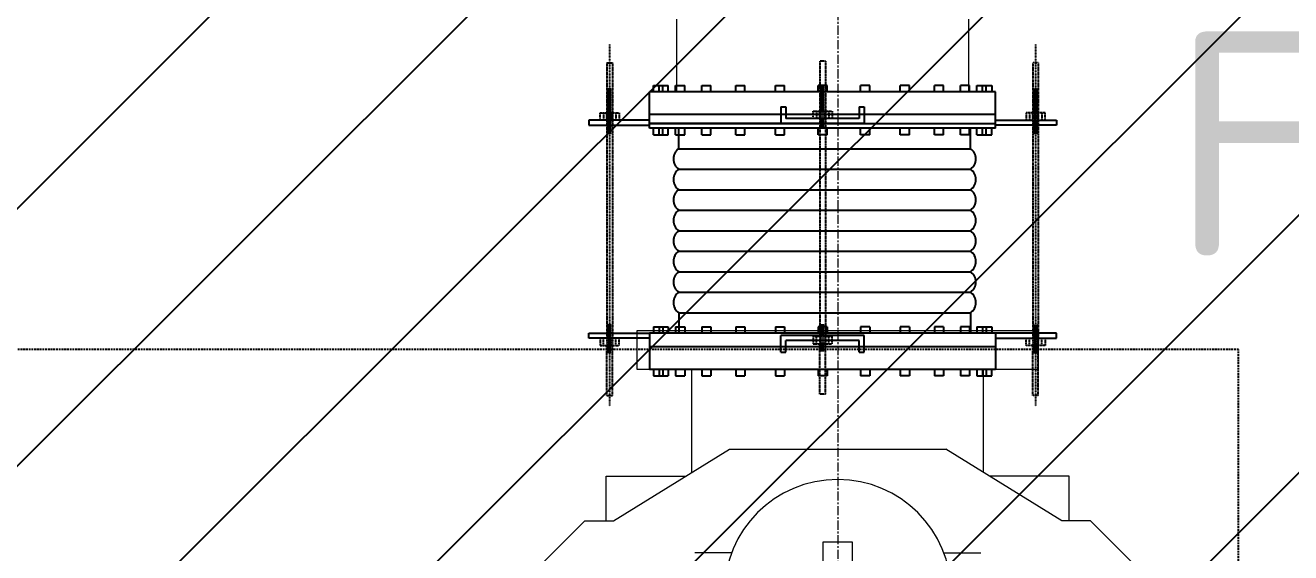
# Model space of a CAD drawing. Header units: inches. Extents: x 0 to 235202, y 0 to 184293.
# Drawn here: x 165137 to 166873, y 131786 to 132511 of the extents above; entities that cross this region are included whole.
import ezdxf
from ezdxf.enums import TextEntityAlignment as Align

# ---------------------------------------------------------------- set-up
doc = ezdxf.new("R2010")
doc.units = ezdxf.units.IN
doc.header["$MEASUREMENT"] = 0
doc.linetypes.add('CENTER', pattern=[2, 1.25, -0.25, 0.25, -0.25])
doc.linetypes.add('HIDDEN', pattern=[0.375, 0.25, -0.125])
doc.layers.add('.5', color=8, linetype='Continuous', lineweight=0)
doc.layers.add('DIM', color=251, linetype='Continuous', lineweight=0)
for name, color, linetype in [('1', 1, 'CENTER'), ('GRID_TXT45', 4, 'Continuous'), ('M-HVAC-EQPM-NEW', 5, 'Continuous'), ('M-X-BKGD', 8, 'Continuous'), ('text', 3, 'Continuous'), ('WINDOW ELEV', 3, 'Continuous')]:
    doc.layers.add(name, color=color, linetype=linetype)
doc.styles.add('ISO', font='isocpeur.ttf')
doc.styles.add('SIMPLEX', font='simplex.shx')

# ---------------------------------------------------------------- blocks, each defined once
blk = doc.blocks.new('FLOOR PLAN REV 2')
at = {"layer": '.5', "color": 8, "linetype": 'CENTER', "ltscale": 10}
blk.add_line((91776.8, 246037.2), (91776.8, 222708.1), dxfattribs=at)
at = {"layer": 'DIM', "color": 8, "linetype": 'Continuous'}
for p, q in [((91501.8, 231918.5), (92051.8, 231918.5)), ((91501.8, 231864.8), (91501.8, 231918.5)), ((92051.8, 231918.5), (92051.8, 231864.8)), ((92051.8, 231864.8), (91501.8, 231864.8)), ((91576.8, 231723.5), (91576.8, 231864.8)), ((91976.8, 231723.5), (91976.8, 231864.8)), ((91469.1, 231657.1), (91628.3, 231755.3)), ((91628.3, 231755.3), (91925.3, 231755.3)), ((92084.4, 231657.1), (91925.3, 231755.3)), ((91459.1, 231657.1), (91459.1, 231718.5)), ((91459.1, 231718.5), (91568.8, 231718.5)), ((92094.5, 231718.5), (91984.8, 231718.5)), ((92094.5, 231657.1), (92094.5, 231718.5)), ((91338.7, 231565.9), (91429.8, 231657.1)), ((91429.8, 231657.1), (91469.1, 231657.1)), ((91429.8, 231657.1), (91459.1, 231657.1)), ((92123.7, 231657.1), (92084.4, 231657.1)), ((92123.7, 231657.1), (92094.5, 231657.1)), ((92214.9, 231565.9), (92123.7, 231657.1)), ((91756.9, 231628.3), (91796.7, 231628.3)), ((91756.9, 231238.6), (91756.9, 231628.3)), ((91796.7, 231628.3), (91796.7, 231238.6)), ((91631.1, 231613.2), (91580.7, 231613.2)), ((91922.4, 231613.2), (91972.9, 231613.2))]:
    blk.add_line(p, q, dxfattribs=at)
at = {"layer": 'DIM', "color": 8, "linetype": 'HIDDEN', "lineweight": 25, "ltscale": 10}
for p, q in [((92326.8, 231892.2), (89326.8, 231892.2)), ((92326.8, 230544.7), (92326.8, 231892.2))]:
    blk.add_line(p, q, dxfattribs=at)
at = {"layer": 'DIM', "color": 8, "linetype": 'Continuous'}
blk.add_arc((91776.8, 231558.1), 155.7, 0, 180, dxfattribs=at)
at = {"layer": 'GRID_TXT45', "color": 8, "style": 'SIMPLEX'}
for p in [(53803.1, 233267.6), (53803.1, 227018.5), (53803.1, 220768)]:
    blk.add_attdef('GRD_TXT', text='', height=450, rotation=180, dxfattribs=at).set_placement(p, align=Align.MIDDLE_CENTER)
blk = doc.blocks.new('PLAN REV 1')
at = {"color": 8}
for p, q in [((207378.5, 209494.1), (207378.5, 209503)), ((207378.5, 209503), (207398.8, 209503)), ((207386.2, 209494.1), (207386.2, 209503)), ((207391.1, 209494.1), (207391.1, 209503)), ((207398.8, 209494.1), (207398.8, 209503)), ((207408.8, 209503), (207421.3, 209503)), ((207408.8, 209494.1), (207408.8, 209503)), ((207421.3, 209494.1), (207421.3, 209503)), ((207444.7, 209503), (207457.2, 209503)), ((207444.7, 209494.1), (207444.7, 209503)), ((207457.2, 209494.1), (207457.2, 209503)), ((207491.4, 209503), (207503.9, 209503)), ((207491.4, 209494.1), (207491.4, 209503)), ((207503.9, 209494.1), (207503.9, 209503)), ((207545.8, 209503), (207558.4, 209503)), ((207545.8, 209494.1), (207545.8, 209503)), ((207558.4, 209494.1), (207558.4, 209503)), ((207604.3, 209494.1), (207604.3, 209503)), ((207616.8, 209503), (207604.3, 209503)), ((207616.8, 209494.1), (207616.8, 209503)), ((207662.7, 209494.1), (207662.7, 209503)), ((207675.2, 209503), (207662.7, 209503)), ((207675.2, 209494.1), (207675.2, 209503)), ((207717.1, 209494.1), (207717.1, 209503)), ((207729.7, 209503), (207717.1, 209503)), ((207729.7, 209494.1), (207729.7, 209503)), ((207763.9, 209494.1), (207763.9, 209503)), ((207776.4, 209503), (207763.9, 209503)), ((207776.4, 209494.1), (207776.4, 209503)), ((207799.7, 209494.1), (207799.7, 209503)), ((207812.3, 209503), (207799.7, 209503)), ((207812.3, 209494.1), (207812.3, 209503)), ((207822.3, 209494.1), (207822.3, 209503)), ((207822.3, 209503), (207842.5, 209503)), ((207830, 209494.1), (207830, 209503)), ((207834.8, 209494.1), (207834.8, 209503)), ((207842.5, 209503), (207842.5, 209494.1)), ((207847.9, 209494.1), (207373.2, 209494.1)), ((207373.2, 209444.4), (207373.2, 209494.1)), ((207847.9, 209444.4), (207847.9, 209494.1)), ((207553.4, 209473.8), (207553.4, 209450.9)), ((207553.4, 209473.8), (207560.2, 209473.8)), ((207560.2, 209473.8), (207560.2, 209457.8)), ((207660.8, 209473.8), (207660.8, 209457.8)), ((207660.8, 209473.8), (207667.7, 209473.8)), ((207667.7, 209473.8), (207667.7, 209450.9)), ((207373.2, 209455.5), (207289.7, 209455.5)), ((207289.7, 209455.5), (207289.7, 209448.6)), ((207289.7, 209448.6), (207373.2, 209448.6)), ((207847.9, 209463), (207373.2, 209463)), ((207373.2, 209455.5), (207373.2, 209455.5)), ((207373.2, 209455.5), (207373.2, 209455.5)), ((207373.2, 209448.6), (207373.2, 209455.5)), ((207553.4, 209450.9), (207373.2, 209450.9)), ((207373.2, 209450.9), (207847.9, 209450.9)), ((207667.7, 209450.9), (207553.4, 209450.9)), ((207660.8, 209457.8), (207560.2, 209457.8)), ((207847.9, 209455.5), (207847.9, 209455.5)), ((207847.9, 209455.5), (207847.9, 209455.5)), ((207847.9, 209455.5), (207931.3, 209455.5)), ((207847.9, 209448.6), (207847.9, 209455.5)), ((207931.3, 209448.6), (207847.9, 209448.6)), ((207931.3, 209455.5), (207931.3, 209448.6)), ((207847.9, 209444.4), (207373.2, 209444.4)), ((207378.5, 209435.4), (207378.5, 209444.4)), ((207378.5, 209435.4), (207398.8, 209435.4)), ((207386.2, 209435.4), (207386.2, 209444.4)), ((207391.1, 209435.4), (207391.1, 209444.4)), ((207398.8, 209435.4), (207398.8, 209444.4)), ((207408.8, 209435.4), (207408.8, 209444.4)), ((207408.8, 209435.4), (207421.3, 209435.4)), ((207421.3, 209435.4), (207421.3, 209444.4)), ((207444.7, 209435.4), (207444.7, 209444.4)), ((207444.7, 209435.4), (207457.2, 209435.4)), ((207457.2, 209435.4), (207457.2, 209444.4)), ((207491.4, 209435.4), (207491.4, 209444.4)), ((207491.4, 209435.4), (207503.9, 209435.4)), ((207503.9, 209435.4), (207503.9, 209444.4)), ((207545.8, 209435.4), (207545.8, 209444.4)), ((207545.8, 209435.4), (207558.4, 209435.4)), ((207558.4, 209435.4), (207558.4, 209444.4)), ((207604.3, 209435.4), (207604.3, 209444.4)), ((207616.8, 209435.4), (207604.3, 209435.4)), ((207616.8, 209435.4), (207616.8, 209444.4)), ((207662.7, 209435.4), (207662.7, 209444.4)), ((207675.2, 209435.4), (207662.7, 209435.4)), ((207675.2, 209435.4), (207675.2, 209444.4)), ((207717.1, 209435.4), (207717.1, 209444.4)), ((207729.7, 209435.4), (207717.1, 209435.4)), ((207729.7, 209435.4), (207729.7, 209444.4)), ((207763.9, 209435.4), (207763.9, 209444.4)), ((207776.4, 209435.4), (207763.9, 209435.4)), ((207776.4, 209435.4), (207776.4, 209444.4)), ((207799.7, 209435.4), (207799.7, 209444.4)), ((207812.3, 209435.4), (207799.7, 209435.4)), ((207812.3, 209435.4), (207812.3, 209444.4)), ((207822.3, 209435.4), (207822.3, 209444.4)), ((207822.3, 209435.4), (207842.5, 209435.4)), ((207830, 209435.4), (207830, 209444.4)), ((207834.8, 209435.4), (207834.8, 209444.4)), ((207842.5, 209435.4), (207842.5, 209444.4)), ((207413.3, 209416.2), (207813.3, 209416.2)), ((207413.3, 209388), (207813.3, 209388)), ((207413.3, 209359.8), (207813.3, 209359.8)), ((207413.3, 209331.7), (207813.3, 209331.7)), ((207413.3, 209303.5), (207813.3, 209303.5)), ((207413.3, 209275.3), (207813.3, 209275.3)), ((207413.3, 209247.2), (207813.3, 209247.2)), ((207413.3, 209219), (207813.3, 209219)), ((207413.3, 209190.8), (207813.3, 209190.8)), ((207378.5, 209171.6), (207378.5, 209162.7)), ((207378.5, 209171.6), (207398.8, 209171.6)), ((207386.2, 209171.6), (207386.2, 209162.7)), ((207391.1, 209171.6), (207391.1, 209162.7)), ((207398.8, 209171.6), (207398.8, 209162.7)), ((207408.8, 209171.6), (207421.3, 209171.6)), ((207408.8, 209171.6), (207408.8, 209162.7)), ((207421.3, 209171.6), (207421.3, 209162.7)), ((207444.7, 209171.6), (207457.2, 209171.6)), ((207444.7, 209171.6), (207444.7, 209162.7)), ((207457.2, 209171.6), (207457.2, 209162.7)), ((207491.4, 209171.6), (207503.9, 209171.6)), ((207491.4, 209171.6), (207491.4, 209162.7)), ((207503.9, 209171.6), (207503.9, 209162.7)), ((207545.8, 209171.6), (207558.4, 209171.6)), ((207545.8, 209171.6), (207545.8, 209162.7)), ((207558.4, 209171.6), (207558.4, 209162.7)), ((207604.3, 209171.6), (207604.3, 209162.7)), ((207616.8, 209171.6), (207604.3, 209171.6)), ((207616.8, 209171.6), (207616.8, 209162.7)), ((207662.7, 209171.6), (207662.7, 209162.7)), ((207675.2, 209171.6), (207662.7, 209171.6)), ((207675.2, 209171.6), (207675.2, 209162.7)), ((207717.1, 209171.6), (207717.1, 209162.7)), ((207729.7, 209171.6), (207717.1, 209171.6)), ((207729.7, 209171.6), (207729.7, 209162.7)), ((207763.9, 209171.6), (207763.9, 209162.7)), ((207776.4, 209171.6), (207763.9, 209171.6)), ((207776.4, 209171.6), (207776.4, 209162.7)), ((207799.7, 209171.6), (207799.7, 209162.7)), ((207812.3, 209171.6), (207799.7, 209171.6)), ((207812.3, 209171.6), (207812.3, 209162.7)), ((207822.3, 209171.6), (207822.3, 209162.7)), ((207822.3, 209171.6), (207842.5, 209171.6)), ((207830, 209171.6), (207830, 209162.7)), ((207834.8, 209171.6), (207834.8, 209162.7)), ((207842.5, 209171.6), (207842.5, 209162.7)), ((207289.7, 209155.8), (207289.7, 209162.7)), ((207289.7, 209162.7), (207373.2, 209162.7)), ((207373.2, 209155.8), (207289.7, 209155.8)), ((207373.2, 209162.7), (207373.2, 209155.8)), ((207373.2, 209162.7), (207373.2, 209113)), ((207847.9, 209162.7), (207373.2, 209162.7)), ((207373.2, 209155.8), (207373.2, 209155.8)), ((207373.2, 209155.8), (207373.2, 209155.8)), ((207553.4, 209136.8), (207553.4, 209159.6)), ((207667.7, 209159.6), (207553.4, 209159.6)), ((207560.2, 209136.8), (207560.2, 209152.8)), ((207660.8, 209152.8), (207560.2, 209152.8)), ((207660.8, 209136.8), (207660.8, 209152.8)), ((207667.7, 209136.8), (207667.7, 209159.6)), ((207847.9, 209162.7), (207847.9, 209113)), ((207931.3, 209162.7), (207847.9, 209162.7)), ((207847.9, 209162.7), (207847.9, 209155.8)), ((207847.9, 209155.8), (207847.9, 209155.8)), ((207847.9, 209155.8), (207847.9, 209155.8)), ((207847.9, 209155.8), (207931.3, 209155.8)), ((207931.3, 209155.8), (207931.3, 209162.7)), ((207847.9, 209144), (207373.2, 209144)), ((207553.4, 209136.8), (207560.2, 209136.8)), ((207660.8, 209136.8), (207667.7, 209136.8)), ((207847.9, 209113), (207373.2, 209113)), ((207378.5, 209113), (207378.5, 209104)), ((207378.5, 209104), (207398.8, 209104)), ((207386.2, 209113), (207386.2, 209104)), ((207391.1, 209113), (207391.1, 209104)), ((207398.8, 209113), (207398.8, 209104)), ((207408.8, 209113), (207408.8, 209104)), ((207408.8, 209104), (207421.3, 209104)), ((207421.3, 209113), (207421.3, 209104)), ((207444.7, 209113), (207444.7, 209104)), ((207444.7, 209104), (207457.2, 209104)), ((207457.2, 209113), (207457.2, 209104)), ((207491.4, 209113), (207491.4, 209104)), ((207491.4, 209104), (207503.9, 209104)), ((207503.9, 209113), (207503.9, 209104)), ((207545.8, 209113), (207545.8, 209104)), ((207545.8, 209104), (207558.4, 209104)), ((207558.4, 209113), (207558.4, 209104)), ((207604.3, 209113), (207604.3, 209104)), ((207616.8, 209104), (207604.3, 209104)), ((207616.8, 209113), (207616.8, 209104)), ((207662.7, 209113), (207662.7, 209104)), ((207675.2, 209104), (207662.7, 209104)), ((207675.2, 209113), (207675.2, 209104)), ((207717.1, 209113), (207717.1, 209104)), ((207729.7, 209104), (207717.1, 209104)), ((207729.7, 209113), (207729.7, 209104)), ((207763.9, 209113), (207763.9, 209104)), ((207776.4, 209104), (207763.9, 209104)), ((207776.4, 209113), (207776.4, 209104)), ((207799.7, 209113), (207799.7, 209104)), ((207812.3, 209104), (207799.7, 209104)), ((207812.3, 209113), (207812.3, 209104)), ((207822.3, 209113), (207822.3, 209104)), ((207822.3, 209104), (207842.5, 209104)), ((207830, 209113), (207830, 209104)), ((207834.8, 209113), (207834.8, 209104)), ((207842.5, 209104), (207842.5, 209113))]:
    blk.add_line(p, q, dxfattribs=at)
for points in [[(207413.3, 209416.2), (207413.3, 209444.4)], [(207813.3, 209416.2), (207813.3, 209444.4)], [(207413.3, 209190.8), (207413.3, 209162.7)], [(207813.3, 209190.8), (207813.3, 209162.7)]]:
    blk.add_lwpolyline(points, dxfattribs=at)
for centre, start, end in [((207422.7, 209402.1), 123.6891, 236.3109), ((207804, 209402.1), 303.6891, 56.3109), ((207422.7, 209373.9), 123.6891, 236.3109), ((207804, 209373.9), 303.6891, 56.3109), ((207422.7, 209345.8), 123.6891, 236.3109), ((207804, 209345.8), 303.6891, 56.3109), ((207422.7, 209317.6), 123.6891, 236.3109), ((207804, 209317.6), 303.6891, 56.3109), ((207422.7, 209289.4), 123.6891, 236.3109), ((207804, 209289.4), 303.6891, 56.3109), ((207422.7, 209261.3), 123.6891, 236.3109), ((207804, 209261.3), 303.6891, 56.3109), ((207422.7, 209233.1), 123.6891, 236.3109), ((207804, 209233.1), 303.6891, 56.3109), ((207422.7, 209204.9), 123.6891, 236.3109), ((207804, 209204.9), 303.6891, 56.3109)]:
    blk.add_arc(centre, 16.9, start, end, dxfattribs=at)
at = {"layer": '1', "color": 8, "linetype": 'CENTER', "ltscale": 0.09}
for p, q in [((207318.3, 209559.6), (207318.3, 209062.5)), ((207902.7, 209559.6), (207902.7, 209062.5))]:
    blk.add_line(p, q, dxfattribs=at)
at = {"layer": '1', "color": 8}
for p, q in [((207314.5, 209534.3), (207314.5, 209155.8)), ((207314.5, 209534.3), (207314.5, 209465.3)), ((207314.5, 209534.3), (207322.1, 209534.3)), ((207322.1, 209534.3), (207322.1, 209155.8)), ((207322.1, 209534.3), (207322.1, 209465.3)), ((207606.8, 209536.6), (207606.8, 209158.1)), ((207606.8, 209536.6), (207606.8, 209467.6)), ((207614.3, 209536.6), (207606.8, 209536.6)), ((207614.3, 209536.6), (207606.8, 209536.6)), ((207614.3, 209536.6), (207614.3, 209158.1)), ((207614.3, 209536.6), (207614.3, 209467.6)), ((207899, 209534.3), (207899, 209155.8)), ((207899, 209534.3), (207899, 209465.3)), ((207906.5, 209534.3), (207899, 209534.3)), ((207906.5, 209534.3), (207906.5, 209155.8)), ((207906.5, 209534.3), (207906.5, 209465.3)), ((207614.3, 209500.4), (207606.8, 209500.4)), ((207614.3, 209500.4), (207606.8, 209500.4)), ((207322.1, 209498.1), (207314.5, 209498.1)), ((207322.1, 209498.1), (207314.5, 209498.1)), ((207322.1, 209495.8), (207314.5, 209495.8)), ((207322.1, 209495.8), (207314.5, 209495.8)), ((207322.1, 209495.8), (207314.5, 209495.8)), ((207322.1, 209495.8), (207314.5, 209495.8)), ((207322.1, 209493.4), (207314.5, 209493.4)), ((207322.1, 209493.4), (207314.5, 209493.4)), ((207322.1, 209491.2), (207314.5, 209491.2)), ((207322.1, 209491.2), (207314.5, 209491.2)), ((207322.1, 209488.9), (207314.5, 209488.9)), ((207322.1, 209488.9), (207314.5, 209488.9)), ((207322.1, 209488.9), (207314.5, 209488.9)), ((207322.1, 209488.9), (207314.5, 209488.9)), ((207322.1, 209486.6), (207314.5, 209486.6)), ((207322.1, 209486.6), (207314.5, 209486.6)), ((207322.1, 209484.2), (207314.5, 209484.2)), ((207322.1, 209484.2), (207314.5, 209484.2)), ((207614.3, 209498), (207606.8, 209498)), ((207614.3, 209498), (207606.8, 209498)), ((207614.3, 209498), (207606.8, 209498)), ((207614.3, 209498), (207606.8, 209498)), ((207614.3, 209495.7), (207606.8, 209495.7)), ((207614.3, 209495.7), (207606.8, 209495.7)), ((207614.3, 209493.5), (207606.8, 209493.5)), ((207614.3, 209493.5), (207606.8, 209493.5)), ((207614.3, 209491.2), (207606.8, 209491.2)), ((207614.3, 209491.2), (207606.8, 209491.2)), ((207614.3, 209491.2), (207606.8, 209491.2)), ((207614.3, 209491.2), (207606.8, 209491.2)), ((207614.3, 209488.9), (207606.8, 209488.9)), ((207614.3, 209488.9), (207606.8, 209488.9)), ((207614.3, 209486.5), (207606.8, 209486.5)), ((207614.3, 209486.5), (207606.8, 209486.5)), ((207614.3, 209484.2), (207606.8, 209484.2)), ((207614.3, 209484.2), (207606.8, 209484.2)), ((207899, 209498.1), (207906.5, 209498.1)), ((207899, 209498.1), (207906.5, 209498.1)), ((207899, 209495.8), (207906.5, 209495.8)), ((207899, 209495.8), (207906.5, 209495.8)), ((207899, 209495.8), (207906.5, 209495.8)), ((207899, 209495.8), (207906.5, 209495.8)), ((207899, 209493.4), (207906.5, 209493.4)), ((207899, 209493.4), (207906.5, 209493.4)), ((207899, 209491.2), (207906.5, 209491.2)), ((207899, 209491.2), (207906.5, 209491.2)), ((207899, 209488.9), (207906.5, 209488.9)), ((207899, 209488.9), (207906.5, 209488.9)), ((207899, 209488.9), (207906.5, 209488.9)), ((207899, 209488.9), (207906.5, 209488.9)), ((207899, 209486.6), (207906.5, 209486.6)), ((207899, 209486.6), (207906.5, 209486.6)), ((207899, 209484.2), (207906.5, 209484.2)), ((207899, 209484.2), (207906.5, 209484.2)), ((207305.3, 209455.5), (207305.3, 209465.3)), ((207305.3, 209465.3), (207331.3, 209465.3)), ((207305.3, 209455.5), (207305.3, 209465.3)), ((207305.3, 209465.3), (207331.3, 209465.3)), ((207310, 209465.3), (207310, 209455.5)), ((207310, 209465.3), (207310, 209455.5)), ((207322.1, 209481.9), (207314.5, 209481.9)), ((207322.1, 209481.9), (207314.5, 209481.9)), ((207322.1, 209479.6), (207314.5, 209479.6)), ((207322.1, 209479.6), (207314.5, 209479.6)), ((207322.1, 209477.2), (207314.5, 209477.2)), ((207322.1, 209477.2), (207314.5, 209477.2)), ((207322.1, 209474.9), (207314.5, 209474.9)), ((207322.1, 209474.9), (207314.5, 209474.9)), ((207322.1, 209472.6), (207314.5, 209472.6)), ((207322.1, 209472.6), (207314.5, 209472.6)), ((207322.1, 209470.2), (207314.5, 209470.2)), ((207322.1, 209470.2), (207314.5, 209470.2)), ((207322.1, 209467.9), (207314.5, 209467.9)), ((207322.1, 209467.9), (207314.5, 209467.9)), ((207322.1, 209465.6), (207314.5, 209465.6)), ((207322.1, 209465.6), (207314.5, 209465.6)), ((207326.7, 209465.3), (207326.7, 209455.5)), ((207326.7, 209465.3), (207326.7, 209455.5)), ((207331.3, 209465.3), (207331.3, 209455.5)), ((207331.3, 209465.3), (207331.3, 209455.5)), ((207597.5, 209457.8), (207597.5, 209467.6)), ((207597.5, 209467.6), (207623.5, 209467.6)), ((207597.5, 209457.8), (207597.5, 209467.6)), ((207597.5, 209467.6), (207623.5, 209467.6)), ((207602.2, 209467.6), (207602.2, 209457.8)), ((207602.2, 209467.6), (207602.2, 209457.8)), ((207614.3, 209481.9), (207606.8, 209481.9)), ((207614.3, 209481.9), (207606.8, 209481.9)), ((207614.3, 209479.5), (207606.8, 209479.5)), ((207614.3, 209479.5), (207606.8, 209479.5)), ((207614.3, 209477.2), (207606.8, 209477.2)), ((207614.3, 209477.2), (207606.8, 209477.2)), ((207614.3, 209474.9), (207606.8, 209474.9)), ((207614.3, 209474.9), (207606.8, 209474.9)), ((207614.3, 209472.5), (207606.8, 209472.5)), ((207614.3, 209472.5), (207606.8, 209472.5)), ((207614.3, 209470.2), (207606.8, 209470.2)), ((207614.3, 209470.2), (207606.8, 209470.2)), ((207614.3, 209467.8), (207606.8, 209467.8)), ((207614.3, 209467.8), (207606.8, 209467.8)), ((207618.9, 209467.6), (207618.9, 209457.8)), ((207618.9, 209467.6), (207618.9, 209457.8)), ((207623.5, 209467.6), (207623.5, 209457.8)), ((207623.5, 209467.6), (207623.5, 209457.8)), ((207915.8, 209465.3), (207889.7, 209465.3)), ((207889.7, 209465.3), (207889.7, 209455.5)), ((207915.8, 209465.3), (207889.7, 209465.3)), ((207889.7, 209465.3), (207889.7, 209455.5)), ((207894.4, 209465.3), (207894.4, 209455.5)), ((207894.4, 209465.3), (207894.4, 209455.5)), ((207899, 209481.9), (207906.5, 209481.9)), ((207899, 209481.9), (207906.5, 209481.9)), ((207899, 209479.6), (207906.5, 209479.6)), ((207899, 209479.6), (207906.5, 209479.6)), ((207899, 209477.2), (207906.5, 209477.2)), ((207899, 209477.2), (207906.5, 209477.2)), ((207899, 209474.9), (207906.5, 209474.9)), ((207899, 209474.9), (207906.5, 209474.9)), ((207899, 209472.6), (207906.5, 209472.6)), ((207899, 209472.6), (207906.5, 209472.6)), ((207899, 209470.2), (207906.5, 209470.2)), ((207899, 209470.2), (207906.5, 209470.2)), ((207899, 209467.9), (207906.5, 209467.9)), ((207899, 209467.9), (207906.5, 209467.9)), ((207899, 209465.6), (207906.5, 209465.6)), ((207899, 209465.6), (207906.5, 209465.6)), ((207911.1, 209465.3), (207911.1, 209455.5)), ((207911.1, 209465.3), (207911.1, 209455.5)), ((207915.8, 209455.5), (207915.8, 209465.3)), ((207915.8, 209455.5), (207915.8, 209465.3)), ((207331.3, 209455.5), (207305.3, 209455.5)), ((207331.3, 209455.5), (207305.3, 209455.5)), ((207322.1, 209453.9), (207314.5, 209453.9)), ((207322.1, 209453.9), (207314.5, 209453.9)), ((207322.1, 209451.5), (207314.5, 209451.5)), ((207322.1, 209451.5), (207314.5, 209451.5)), ((207322.1, 209449.2), (207314.5, 209449.2)), ((207322.1, 209449.2), (207314.5, 209449.2)), ((207623.5, 209457.8), (207597.5, 209457.8)), ((207623.5, 209457.8), (207597.5, 209457.8)), ((207614.3, 209456.4), (207606.8, 209456.4)), ((207614.3, 209456.4), (207606.8, 209456.4)), ((207614.3, 209456.2), (207606.8, 209456.2)), ((207614.3, 209456.2), (207606.8, 209456.2)), ((207614.3, 209454.1), (207606.8, 209454.1)), ((207614.3, 209454.1), (207606.8, 209454.1)), ((207614.3, 209453.8), (207606.8, 209453.8)), ((207614.3, 209453.8), (207606.8, 209453.8)), ((207614.3, 209451.5), (207606.8, 209451.5)), ((207614.3, 209451.5), (207606.8, 209451.5)), ((207614.3, 209449.2), (207606.8, 209449.2)), ((207614.3, 209449.2), (207606.8, 209449.2)), ((207889.7, 209455.5), (207915.8, 209455.5)), ((207889.7, 209455.5), (207915.8, 209455.5)), ((207899, 209453.9), (207906.5, 209453.9)), ((207899, 209453.9), (207906.5, 209453.9)), ((207899, 209451.5), (207906.5, 209451.5)), ((207899, 209451.5), (207906.5, 209451.5)), ((207899, 209449.2), (207906.5, 209449.2)), ((207899, 209449.2), (207906.5, 209449.2)), ((207322.1, 209446.9), (207314.5, 209446.9)), ((207322.1, 209446.9), (207314.5, 209446.9)), ((207322.1, 209444.5), (207314.5, 209444.5)), ((207322.1, 209444.5), (207314.5, 209444.5)), ((207322.1, 209442.2), (207314.5, 209442.2)), ((207322.1, 209442.2), (207314.5, 209442.2)), ((207322.1, 209439.9), (207314.5, 209439.9)), ((207322.1, 209439.9), (207314.5, 209439.9)), ((207322.1, 209437.5), (207314.5, 209437.5)), ((207322.1, 209437.5), (207314.5, 209437.5)), ((207614.3, 209446.8), (207606.8, 209446.8)), ((207614.3, 209446.8), (207606.8, 209446.8)), ((207614.3, 209444.5), (207606.8, 209444.5)), ((207614.3, 209444.5), (207606.8, 209444.5)), ((207899, 209446.9), (207906.5, 209446.9)), ((207899, 209446.9), (207906.5, 209446.9)), ((207899, 209444.5), (207906.5, 209444.5)), ((207899, 209444.5), (207906.5, 209444.5)), ((207899, 209442.2), (207906.5, 209442.2)), ((207899, 209442.2), (207906.5, 209442.2)), ((207899, 209439.9), (207906.5, 209439.9)), ((207899, 209439.9), (207906.5, 209439.9)), ((207899, 209437.5), (207906.5, 209437.5)), ((207899, 209437.5), (207906.5, 209437.5)), ((207322.1, 209173.7), (207314.5, 209173.7)), ((207322.1, 209173.7), (207314.5, 209173.7)), ((207322.1, 209171.4), (207314.5, 209171.4)), ((207322.1, 209171.4), (207314.5, 209171.4)), ((207614.3, 209173.7), (207606.8, 209173.7)), ((207614.3, 209173.7), (207606.8, 209173.7)), ((207614.3, 209171.4), (207606.8, 209171.4)), ((207614.3, 209171.4), (207606.8, 209171.4)), ((207899, 209173.7), (207906.5, 209173.7)), ((207899, 209173.7), (207906.5, 209173.7)), ((207899, 209171.4), (207906.5, 209171.4)), ((207899, 209171.4), (207906.5, 209171.4)), ((207305.3, 209155.8), (207305.3, 209146)), ((207331.3, 209155.8), (207305.3, 209155.8)), ((207305.3, 209155.8), (207305.3, 209146)), ((207331.3, 209155.8), (207305.3, 209155.8)), ((207310, 209146), (207310, 209155.8)), ((207310, 209146), (207310, 209155.8)), ((207322.1, 209169.1), (207314.5, 209169.1)), ((207322.1, 209169.1), (207314.5, 209169.1)), ((207322.1, 209166.7), (207314.5, 209166.7)), ((207322.1, 209166.7), (207314.5, 209166.7)), ((207322.1, 209164.4), (207314.5, 209164.4)), ((207322.1, 209164.4), (207314.5, 209164.4)), ((207322.1, 209162.1), (207314.5, 209162.1)), ((207322.1, 209162.1), (207314.5, 209162.1)), ((207322.1, 209159.7), (207314.5, 209159.7)), ((207322.1, 209159.7), (207314.5, 209159.7)), ((207322.1, 209157.4), (207314.5, 209157.4)), ((207322.1, 209157.4), (207314.5, 209157.4)), ((207326.7, 209146), (207326.7, 209155.8)), ((207326.7, 209146), (207326.7, 209155.8)), ((207331.3, 209146), (207331.3, 209155.8)), ((207331.3, 209146), (207331.3, 209155.8)), ((207597.5, 209158.1), (207597.5, 209148.3)), ((207623.5, 209158.1), (207597.5, 209158.1)), ((207597.5, 209158.1), (207597.5, 209148.3)), ((207623.5, 209158.1), (207597.5, 209158.1)), ((207602.2, 209148.3), (207602.2, 209158.1)), ((207602.2, 209148.3), (207602.2, 209158.1)), ((207614.3, 209169), (207606.8, 209169)), ((207614.3, 209169), (207606.8, 209169)), ((207614.3, 209166.7), (207606.8, 209166.7)), ((207614.3, 209166.7), (207606.8, 209166.7)), ((207614.3, 209164.4), (207606.8, 209164.4)), ((207614.3, 209164.4), (207606.8, 209164.4)), ((207614.3, 209162), (207606.8, 209162)), ((207614.3, 209162), (207606.8, 209162)), ((207614.3, 209159.7), (207606.8, 209159.7)), ((207614.3, 209159.7), (207606.8, 209159.7)), ((207618.9, 209148.3), (207618.9, 209158.1)), ((207618.9, 209148.3), (207618.9, 209158.1)), ((207623.5, 209148.3), (207623.5, 209158.1)), ((207623.5, 209148.3), (207623.5, 209158.1)), ((207889.7, 209146), (207889.7, 209155.8)), ((207889.7, 209155.8), (207915.8, 209155.8)), ((207889.7, 209146), (207889.7, 209155.8)), ((207889.7, 209155.8), (207915.8, 209155.8)), ((207894.4, 209146), (207894.4, 209155.8)), ((207894.4, 209146), (207894.4, 209155.8)), ((207899, 209169.1), (207906.5, 209169.1)), ((207899, 209169.1), (207906.5, 209169.1)), ((207899, 209166.7), (207906.5, 209166.7)), ((207899, 209166.7), (207906.5, 209166.7)), ((207899, 209164.4), (207906.5, 209164.4)), ((207899, 209164.4), (207906.5, 209164.4)), ((207899, 209162.1), (207906.5, 209162.1)), ((207899, 209162.1), (207906.5, 209162.1)), ((207899, 209159.7), (207906.5, 209159.7)), ((207899, 209159.7), (207906.5, 209159.7)), ((207899, 209157.4), (207906.5, 209157.4)), ((207899, 209157.4), (207906.5, 209157.4)), ((207911.1, 209146), (207911.1, 209155.8)), ((207911.1, 209146), (207911.1, 209155.8)), ((207915.8, 209155.8), (207915.8, 209146)), ((207915.8, 209155.8), (207915.8, 209146)), ((207305.3, 209146), (207331.3, 209146)), ((207305.3, 209146), (207331.3, 209146)), ((207314.5, 209077), (207314.5, 209146)), ((207322.1, 209145.7), (207314.5, 209145.7)), ((207322.1, 209145.7), (207314.5, 209145.7)), ((207322.1, 209143.4), (207314.5, 209143.4)), ((207322.1, 209143.4), (207314.5, 209143.4)), ((207322.1, 209141.1), (207314.5, 209141.1)), ((207322.1, 209141.1), (207314.5, 209141.1)), ((207322.1, 209138.7), (207314.5, 209138.7)), ((207322.1, 209138.7), (207314.5, 209138.7)), ((207322.1, 209136.4), (207314.5, 209136.4)), ((207322.1, 209136.4), (207314.5, 209136.4)), ((207322.1, 209077), (207322.1, 209146)), ((207597.5, 209148.3), (207623.5, 209148.3)), ((207597.5, 209148.3), (207623.5, 209148.3)), ((207606.8, 209079.2), (207606.8, 209148.3)), ((207614.3, 209148), (207606.8, 209148)), ((207614.3, 209148), (207606.8, 209148)), ((207614.3, 209145.7), (207606.8, 209145.7)), ((207614.3, 209145.7), (207606.8, 209145.7)), ((207614.3, 209143.3), (207606.8, 209143.3)), ((207614.3, 209143.3), (207606.8, 209143.3)), ((207614.3, 209141), (207606.8, 209141)), ((207614.3, 209141), (207606.8, 209141)), ((207614.3, 209138.7), (207606.8, 209138.7)), ((207614.3, 209138.7), (207606.8, 209138.7)), ((207614.3, 209079.2), (207614.3, 209148.3)), ((207915.8, 209146), (207889.7, 209146)), ((207915.8, 209146), (207889.7, 209146)), ((207899, 209077), (207899, 209146)), ((207899, 209145.7), (207906.5, 209145.7)), ((207899, 209145.7), (207906.5, 209145.7)), ((207899, 209143.4), (207906.5, 209143.4)), ((207899, 209143.4), (207906.5, 209143.4)), ((207899, 209141.1), (207906.5, 209141.1)), ((207899, 209141.1), (207906.5, 209141.1)), ((207899, 209138.7), (207906.5, 209138.7)), ((207899, 209138.7), (207906.5, 209138.7)), ((207899, 209136.4), (207906.5, 209136.4)), ((207899, 209136.4), (207906.5, 209136.4)), ((207906.5, 209077), (207906.5, 209146)), ((207314.5, 209077), (207322.1, 209077)), ((207614.3, 209079.2), (207606.8, 209079.2)), ((207614.3, 209079.2), (207606.8, 209079.2)), ((207906.5, 209077), (207899, 209077))]:
    blk.add_line(p, q, dxfattribs=at)
at = {"layer": '1', "color": 8, "linetype": 'HIDDEN', "ltscale": 0.009}
for p, q in [((207314.5, 209455.5), (207314.5, 209465.3)), ((207322.1, 209455.5), (207322.1, 209465.3)), ((207606.8, 209457.8), (207606.8, 209467.6)), ((207614.3, 209465.5), (207606.8, 209465.5)), ((207614.3, 209465.5), (207606.8, 209465.5)), ((207614.3, 209457.8), (207614.3, 209467.6)), ((207899, 209455.5), (207899, 209465.3)), ((207906.5, 209455.5), (207906.5, 209465.3)), ((207322.1, 209463.2), (207314.5, 209463.2)), ((207322.1, 209463.2), (207314.5, 209463.2)), ((207322.1, 209460.9), (207314.5, 209460.9)), ((207322.1, 209460.9), (207314.5, 209460.9)), ((207322.1, 209458.5), (207314.5, 209458.5)), ((207322.1, 209458.5), (207314.5, 209458.5)), ((207322.1, 209456.2), (207314.5, 209456.2)), ((207322.1, 209456.2), (207314.5, 209456.2)), ((207614.3, 209463.2), (207606.8, 209463.2)), ((207614.3, 209463.2), (207606.8, 209463.2)), ((207614.3, 209460.8), (207606.8, 209460.8)), ((207614.3, 209460.8), (207606.8, 209460.8)), ((207614.3, 209458.5), (207606.8, 209458.5)), ((207614.3, 209458.5), (207606.8, 209458.5)), ((207899, 209463.2), (207906.5, 209463.2)), ((207899, 209463.2), (207906.5, 209463.2)), ((207899, 209460.9), (207906.5, 209460.9)), ((207899, 209460.9), (207906.5, 209460.9)), ((207899, 209458.5), (207906.5, 209458.5)), ((207899, 209458.5), (207906.5, 209458.5)), ((207899, 209456.2), (207906.5, 209456.2)), ((207899, 209456.2), (207906.5, 209456.2)), ((207314.5, 209155.8), (207314.5, 209146)), ((207322.1, 209155.1), (207314.5, 209155.1)), ((207322.1, 209155.1), (207314.5, 209155.1)), ((207322.1, 209152.7), (207314.5, 209152.7)), ((207322.1, 209152.7), (207314.5, 209152.7)), ((207322.1, 209155.8), (207322.1, 209146)), ((207606.8, 209158.1), (207606.8, 209148.3)), ((207614.3, 209157.4), (207606.8, 209157.4)), ((207614.3, 209157.4), (207606.8, 209157.4)), ((207614.3, 209155), (207606.8, 209155)), ((207614.3, 209155), (207606.8, 209155)), ((207614.3, 209152.7), (207606.8, 209152.7)), ((207614.3, 209152.7), (207606.8, 209152.7)), ((207614.3, 209158.1), (207614.3, 209148.3)), ((207899, 209155.8), (207899, 209146)), ((207899, 209155.1), (207906.5, 209155.1)), ((207899, 209155.1), (207906.5, 209155.1)), ((207899, 209152.7), (207906.5, 209152.7)), ((207899, 209152.7), (207906.5, 209152.7)), ((207906.5, 209155.8), (207906.5, 209146)), ((207322.1, 209150.4), (207314.5, 209150.4)), ((207322.1, 209150.4), (207314.5, 209150.4)), ((207322.1, 209148.1), (207314.5, 209148.1)), ((207322.1, 209148.1), (207314.5, 209148.1)), ((207614.3, 209150.4), (207606.8, 209150.4)), ((207614.3, 209150.4), (207606.8, 209150.4)), ((207899, 209150.4), (207906.5, 209150.4)), ((207899, 209150.4), (207906.5, 209150.4)), ((207899, 209148.1), (207906.5, 209148.1)), ((207899, 209148.1), (207906.5, 209148.1))]:
    blk.add_line(p, q, dxfattribs=at)
at = {"layer": 'DIM', "color": 8, "linetype": 'Continuous', "ltscale": 10}
for p, q in [((207410.5, 209494.1), (207410.5, 209594.1)), ((207810.5, 209594.1), (207810.5, 209494.1)), ((207810.5, 209494.1), (207410.5, 209494.1))]:
    blk.add_line(p, q, dxfattribs=at)
at = {"layer": 'WINDOW ELEV', "color": 1}
blk.add_blockref('FLOOR PLAN REV 2', (115854.5, -22751.9), dxfattribs=at)
at = {"layer": 'text', "color": 8, "style": 'ISO'}
blk.add_text('FC', height=307.62, dxfattribs=at).set_placement((208088.8, 209268.7))

msp = doc.modelspace()

# ---------------------------------------------------------------- hatches: boundary and pattern name
at = {"layer": 'M-HVAC-EQPM-NEW'}
h = msp.add_hatch(dxfattribs=at)
h.set_pattern_fill('ANSI31', color=8, scale=2000)
h.set_pattern_definition([(45, (-41380.03, -77074.9), (-176.7767, 176.7767), [])])
h.paths.add_polyline_path([(148917.3, 132888.6), (189081.7, 132888.6), (189081.7, 127797), (176827.3, 127797), (176827.3, 129426.6), (148917.3, 129426.6)])

# ---------------------------------------------------------------- block references
at = {"layer": 'M-X-BKGD', "color": 8}
msp.add_blockref('PLAN REV 1', (-41380, -77074.9), dxfattribs=at)

doc.saveas('drawing.dxf')
